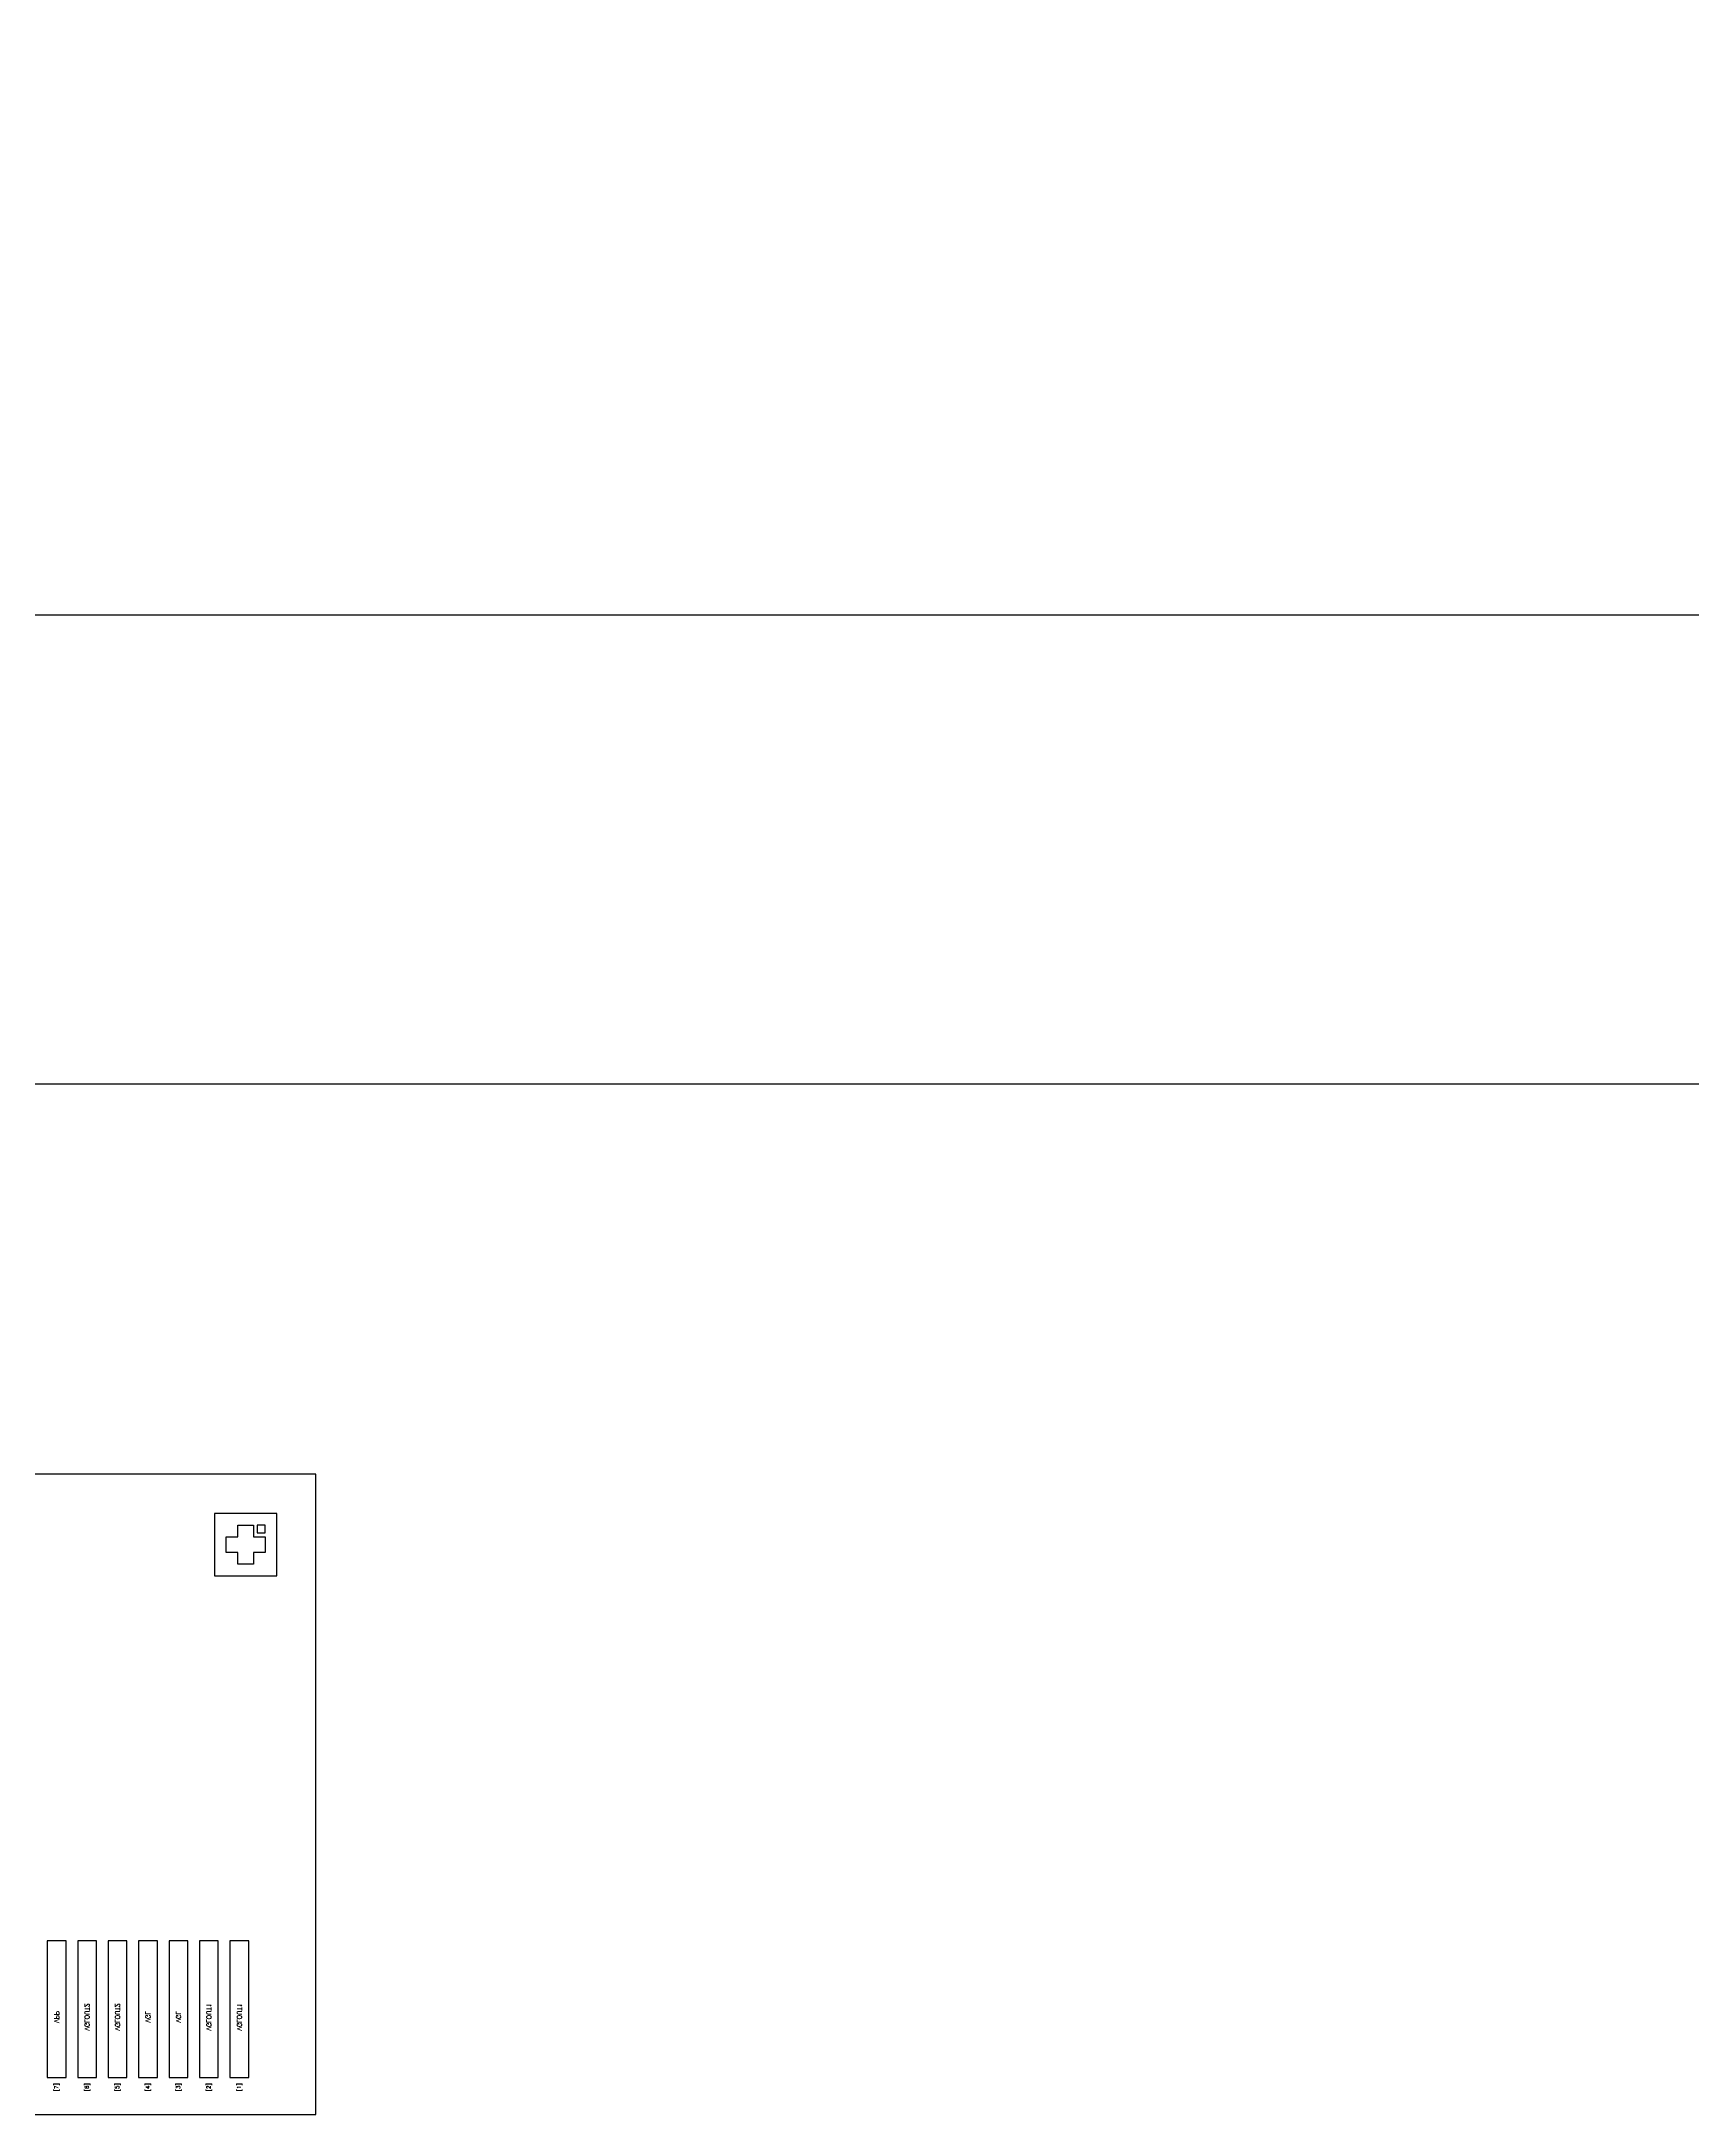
# Model space of a CAD drawing. Header units: millimetres. Extents: x 1248 to 1672, y 459 to 760.
# Drawn here: x 1358.921 to 1361.036, y 607.859 to 610.514 of the extents above; entities that cross this region are included whole.
import ezdxf
from ezdxf.enums import TextEntityAlignment as Align

# ---------------------------------------------------------------- set-up
doc = ezdxf.new("R2010")
doc.units = ezdxf.units.MM
doc.layers.add('DIM（标注）', color=3, linetype='Continuous')
doc.layers.add('标 注', color=3, linetype='Continuous')
doc.styles.get("Standard").update_dxf_attribs({"font": 'txt', "bigfont": 'gbcbig.shx'})
doc.dimstyles.get("Standard").update_dxf_attribs({"dimtxt": 0.18, "dimasz": 0.18, "dimexe": 0.18, "dimexo": 0.0625, "dimgap": 0.09, "dimtad": 0, "dimtih": 1, "dimtoh": 1, "dimdec": 4, "dimzin": 0, "dimdsep": 46, "dimtxsty": 'Standard', "dimcen": 0.09, "dimadec": 0, "dimazin": 0, "dimtfac": 1, "dimtdec": 4, "dimtofl": 0, "dimtmove": 0, "dimatfit": 3, "dimfxl": 1, "dimtolj": 1, "dimtzin": 0, "dimarcsym": 0})

# ---------------------------------------------------------------- blocks, each defined once
blk = doc.blocks.new('LCD')
at = {"color": 6}
for points in [[(7370.5424, -535.9852), (7424.3824, -535.9852), (7424.3824, -447.2852), (7370.5424, -447.2852)], [(7384.9624, -537.3052), (7409.9624, -537.3052), (7409.9624, -536.4852), (7384.9624, -536.4852)], [(7409.8324, -536.6152), (7409.9124, -536.6152), (7409.9124, -536.5352), (7409.8324, -536.5352)], [(7409.8624, -536.5502), (7409.8824, -536.5502), (7409.8824, -536.5652), (7409.8974, -536.5652), (7409.8974, -536.5852), (7409.8824, -536.5852), (7409.8824, -536.6002), (7409.8624, -536.6002), (7409.8624, -536.5852), (7409.8474, -536.5852), (7409.8474, -536.5652), (7409.8624, -536.5652)], [(7409.8874, -536.5602), (7409.8974, -536.5602), (7409.8974, -536.5502), (7409.8874, -536.5502)], [(7409.6184, -537.2577), (7409.6424, -537.2577), (7409.6424, -537.0827), (7409.6184, -537.0827)], [(7409.6184, -537.2577), (7409.6424, -537.2577), (7409.6424, -537.0827), (7409.6184, -537.0827)], [(7409.6574, -537.2577), (7409.6814, -537.2577), (7409.6814, -537.0827), (7409.6574, -537.0827)], [(7409.6574, -537.2577), (7409.6814, -537.2577), (7409.6814, -537.0827), (7409.6574, -537.0827)], [(7409.6964, -537.2577), (7409.7204, -537.2577), (7409.7204, -537.0827), (7409.6964, -537.0827)], [(7409.6964, -537.2577), (7409.7204, -537.2577), (7409.7204, -537.0827), (7409.6964, -537.0827)], [(7409.7354, -537.2577), (7409.7594, -537.2577), (7409.7594, -537.0827), (7409.7354, -537.0827)], [(7409.7354, -537.2577), (7409.7594, -537.2577), (7409.7594, -537.0827), (7409.7354, -537.0827)], [(7409.7744, -537.2577), (7409.7984, -537.2577), (7409.7984, -537.0827), (7409.7744, -537.0827)], [(7409.7744, -537.2577), (7409.7984, -537.2577), (7409.7984, -537.0827), (7409.7744, -537.0827)], [(7409.8134, -537.2577), (7409.8374, -537.2577), (7409.8374, -537.0827), (7409.8134, -537.0827)], [(7409.8134, -537.2577), (7409.8374, -537.2577), (7409.8374, -537.0827), (7409.8134, -537.0827)], [(7409.8524, -537.2577), (7409.8764, -537.2577), (7409.8764, -537.0827), (7409.8524, -537.0827)], [(7409.8524, -537.2577), (7409.8764, -537.2577), (7409.8764, -537.0827), (7409.8524, -537.0827)]]:
    blk.add_lwpolyline(points, close=True, dxfattribs=at)
at = {"color": 6, "text_generation_flag": 4}
for s, p in [('VGLOUT2', (7409.6694, -537.1802)), ('VGLOUT2', (7409.7084, -537.1802)), ('VGLOUT1', (7409.8254, -537.1802)), ('VGLOUT1', (7409.8644, -537.1802)), ('VPP', (7409.6304, -537.1802)), ('VGL', (7409.7474, -537.1802)), ('VGL', (7409.7864, -537.1802))]:
    blk.add_text(s, height=0.006, rotation=90, dxfattribs=at).set_placement(p, align=Align.MIDDLE_CENTER)
at = {"color": 6}
for s, p in [('[7]', (7409.63, -537.2701)), ('[6]', (7409.669, -537.2701)), ('[5]', (7409.708, -537.2701)), ('[4]', (7409.747, -537.2701)), ('[3]', (7409.786, -537.2701)), ('[2]', (7409.825, -537.2701)), ('[1]', (7409.864, -537.2701))]:
    blk.add_text(s, height=0.005, rotation=90, dxfattribs=at).set_placement(p, align=Align.MIDDLE_CENTER)

msp = doc.modelspace()

# ---------------------------------------------------------------- linework, layer by layer
at = {"color": 4}
msp.add_lwpolyline([(1320.0524, 697.6791), (1373.4924, 697.6791), (1373.4924, 609.7791), (1320.0524, 609.7791)], close=True, dxfattribs=at)

# ---------------------------------------------------------------- block references
at = {"layer": '标 注', "color": 7}
msp.add_blockref('LCD', (-6050.69, 1145.1642), dxfattribs=at)

# ---------------------------------------------------------------- leaders
at = {"layer": 'DIM（标注）'}
msp.add_leader([(1372.8399, 608.9761), (1363.173, 620.8384), (1339.4182, 620.8384)], dimstyle='Standard', override={"dimtxt": 5, "dimgap": 0.09, "dimtad": 0, "dimtih": 0, "dimtoh": 0, "dimclrd": 3, "dimclre": 3, "dimclrt": 7}, dxfattribs=at)

doc.saveas('drawing.dxf')
